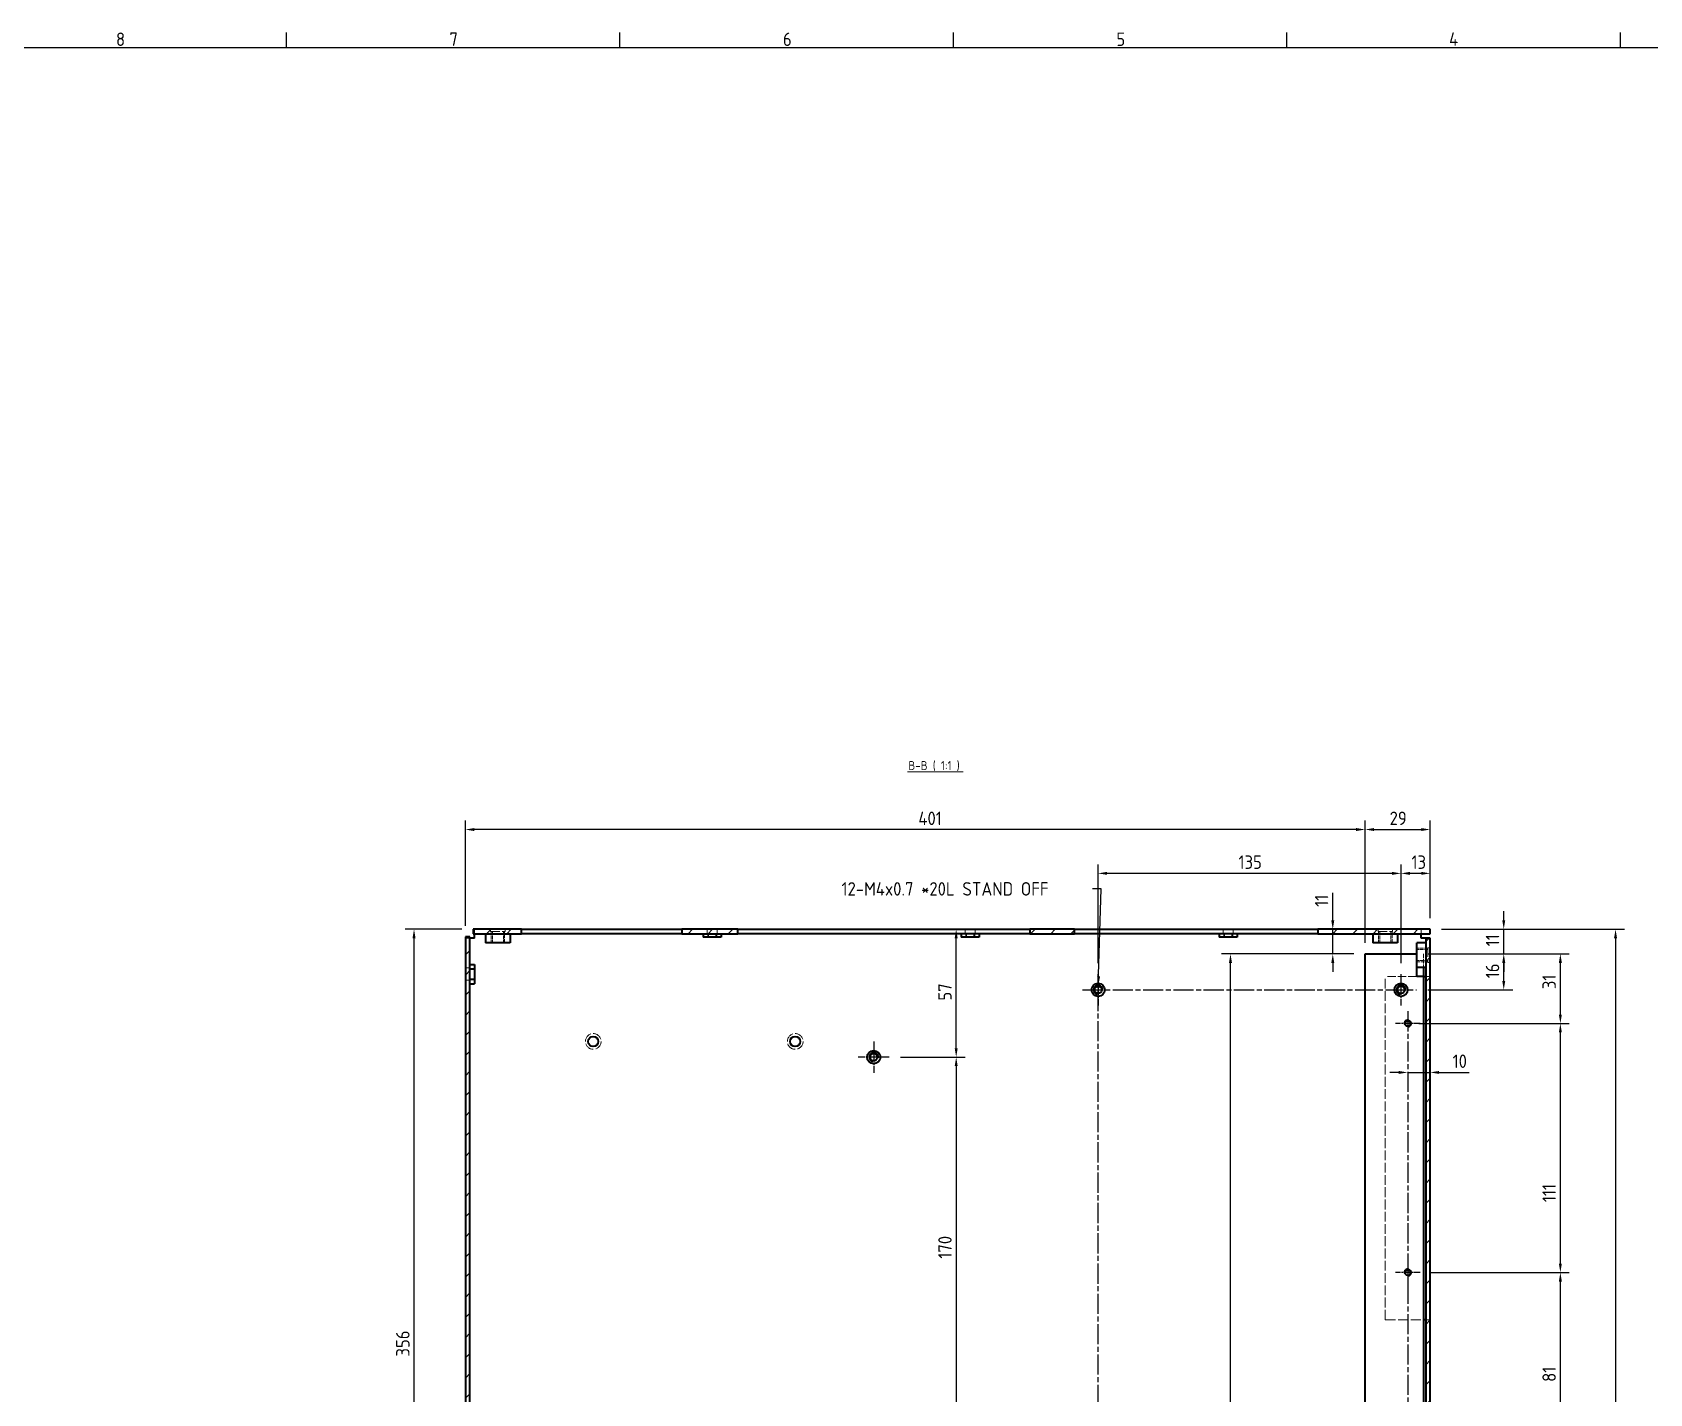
# Model space of a CAD drawing. Header units: millimetres. Extents: x 0 to 2378, y 0 to 1682.
# Drawn here: x 1224 to 1945, y 1042 to 1649 of the extents above; entities that cross this region are included whole.
import ezdxf

# ---------------------------------------------------------------- set-up
doc = ezdxf.new("R2010")
doc.units = ezdxf.units.MM
doc.header["$LTSCALE"] = 2
doc.linetypes.add('CHAIN', pattern=[0.3543, 0.2362, -0.0295, 0.0591, -0.0295])
doc.linetypes.add('DASHED', pattern=[0.2067, 0.1654, -0.0413])
doc.layers.get('0').update_dxf_attribs({"color": 3, "lineweight": 25})
for name, color, linetype, lineweight in [('가려진 것(ISO)', 2, 'DASHED', 18), ('가시적인 것(ISO)', 3, 'Continuous', 40), ('가시적인 좁은 것(ISO)', 3, 'Continuous', 35), ('경계(ISO)', 7, 'Continuous', 25), ('기호(ISO)', 5, 'Continuous', 25), ('중심 표식(ISO)', 1, 'Continuous', 25), ('중심선(ISO)', 1, 'Continuous', 25), ('치수(ISO)', 2, 'Continuous', 25), ('해치(ISO)', 7, 'Continuous', 18)]:
    doc.layers.add(name, color=color, linetype=linetype, lineweight=lineweight)
doc.styles.add('문자 텍스트_M2B', font='isocp.shx')
doc.styles.add('치수 텍스트_PSTEK_POSCO', font='isocp.shx')
doc.styles.add('텍스트 스타일512', font='isocp.shx')
doc.dimstyles.new('치수_PSTEK_POSCO', dxfattribs={"dimscale": 2, "dimtxt": 3, "dimasz": 2, "dimexe": 2, "dimexo": 2.5, "dimgap": 1, "dimtad": 1, "dimrnd": 1e-08, "dimdsep": 46, "dimtxsty": '치수 텍스트_PSTEK_POSCO', "dimcen": 0.09, "dimdle": 10, "dimclrd": 7, "dimclre": 7, "dimclrt": 2, "dimadec": 1, "dimazin": 2, "dimtfac": 1, "dimtmove": 0, "dimatfit": 3, "dimfxl": 0, "dimtolj": 1, "dimlwd": -1, "dimlwe": -1, "dimarcsym": 0})
doc.dimstyles.new('치수_PSTEK_POSCO$7', dxfattribs={"dimscale": 2, "dimtxt": 3, "dimasz": 2, "dimexe": 2, "dimexo": 2.5, "dimgap": 1, "dimtad": 1, "dimrnd": 1e-08, "dimdsep": 46, "dimtxsty": '치수 텍스트_PSTEK_POSCO', "dimcen": 0.09, "dimdle": 10, "dimclrd": 7, "dimclre": 7, "dimclrt": 2, "dimadec": 1, "dimazin": 2, "dimtfac": 1, "dimtmove": 0, "dimatfit": 3, "dimfxl": 0, "dimtolj": 1, "dimlwd": -1, "dimlwe": -1, "dimarcsym": 0})

# ---------------------------------------------------------------- blocks, each defined once
blk = doc.blocks.new('경계 Default Border')
at = {"layer": '경계(ISO)'}
for p, q in [((668.81, 821), (668.81, 824.4)), ((743.12, 821), (743.12, 824.4)), ((817.44, 821), (817.44, 824.4)), ((891.75, 821), (891.75, 824.4)), ((966.06, 821), (966.06, 824.4))]:
    blk.add_line(p, q, dxfattribs=at)
at = {"layer": '경계(ISO)', "flags": 128}
blk.add_lwpolyline([(20, 20), (20, 821), (1169, 821), (1169, 20), (20, 20)], dxfattribs=at)
at = {"layer": '경계(ISO)', "color": 2, "char_height": 3, "attachment_point": 7, "style": '문자 텍스트_M2B'}
for s, insert in [('8', (630.8, 821.37)), ('7', (705.11, 821.39)), ('6', (779.43, 821.37)), ('5', (853.74, 821.37)), ('4', (927.88, 821.4))]:
    blk.add_mtext(s, dxfattribs=dict(at, insert=insert))
blk = doc.blocks.new('*D44')
at = {"layer": 'Defpoints', "color": 0, "transparency": 16777216}
for p in [(1847.33, 1293.58), (1847.33, 1249.15), (1818.33, 1238.15)]:
    blk.add_point(p, dxfattribs=at)
at = {"layer": '치수(ISO)', "color": 7, "transparency": 16777216}
for p, q in [((1818.33, 1243.15), (1818.33, 1297.58)), ((1847.33, 1254.15), (1847.33, 1297.58)), ((1822.33, 1293.58), (1843.33, 1293.58))]:
    blk.add_line(p, q, dxfattribs=at)
for points in [[(1822.33, 1294.25), (1822.33, 1292.91), (1818.33, 1293.58)], [(1843.33, 1294.25), (1843.33, 1292.91), (1847.33, 1293.58)]]:
    blk.add_solid(points, dxfattribs=at)
at = {"layer": '치수(ISO)', "color": 2, "transparency": 16777216, "insert": (1829.24, 1298.58), "char_height": 6, "attachment_point": 4, "style": '치수 텍스트_PSTEK_POSCO'}
blk.add_mtext('\\A1;29', dxfattribs=at)
blk = doc.blocks.new('*D45')
at = {"layer": 'Defpoints', "color": 0, "transparency": 16777216}
for p in [(1847.33, 1249.15), (1880.12, 1249.15), (1844.33, 1238.15)]:
    blk.add_point(p, dxfattribs=at)
at = {"layer": '치수(ISO)', "color": 7, "transparency": 16777216}
for p, q in [((1880.12, 1253.15), (1880.12, 1257.15)), ((1852.33, 1249.15), (1884.12, 1249.15)), ((1880.12, 1238.15), (1880.12, 1249.15)), ((1849.33, 1238.15), (1884.12, 1238.15)), ((1880.12, 1234.15), (1880.12, 1230.15))]:
    blk.add_line(p, q, dxfattribs=at)
for points in [[(1879.45, 1253.15), (1880.79, 1253.15), (1880.12, 1249.15)], [(1879.45, 1234.15), (1880.79, 1234.15), (1880.12, 1238.15)]]:
    blk.add_solid(points, dxfattribs=at)
at = {"layer": '치수(ISO)', "color": 2, "transparency": 16777216, "insert": (1875.12, 1241.55), "char_height": 6, "attachment_point": 4, "rotation": 90, "style": '치수 텍스트_PSTEK_POSCO'}
blk.add_mtext('\\A1;11', dxfattribs=at)
blk = doc.blocks.new('*D46')
at = {"layer": 'Defpoints', "color": 0, "transparency": 16777216}
for p in [(1847.33, 1249.15), (1847.33, 365.65), (1929.95, 365.65)]:
    blk.add_point(p, dxfattribs=at)
at = {"layer": '치수(ISO)', "color": 7, "transparency": 16777216}
for p, q in [((1852.33, 1249.15), (1933.95, 1249.15)), ((1929.95, 1245.15), (1929.95, 369.65)), ((1852.33, 365.65), (1933.95, 365.65))]:
    blk.add_line(p, q, dxfattribs=at)
for points in [[(1929.28, 1245.15), (1930.61, 1245.15), (1929.95, 1249.15)], [(1929.28, 369.65), (1930.61, 369.65), (1929.95, 365.65)]]:
    blk.add_solid(points, dxfattribs=at)
at = {"layer": '치수(ISO)', "color": 2, "transparency": 16777216, "insert": (1924.95, 783.38), "char_height": 6, "attachment_point": 4, "rotation": 90, "style": '치수 텍스트_PSTEK_POSCO'}
blk.add_mtext('\\A1;883.5', dxfattribs=at)
blk = doc.blocks.new('*D64')
at = {"layer": 'Defpoints', "color": 0, "transparency": 16777216}
for p in [(1417.33, 1245.74), (1458.33, 894), (1458.33, 893.15)]:
    blk.add_point(p, dxfattribs=at)
at = {"layer": '치수(ISO)', "color": 7, "transparency": 16777216}
blk.add_line((1421.33, 894), (1454.33, 894), dxfattribs=at)
for points in [[(1421.33, 894.66), (1421.33, 893.33), (1417.33, 894)], [(1454.33, 894.66), (1454.33, 893.33), (1458.33, 894)]]:
    blk.add_solid(points, dxfattribs=at)
at = {"layer": '치수(ISO)', "color": 2, "transparency": 16777216, "insert": (1431.33, 899), "char_height": 6, "attachment_point": 4, "style": '치수 텍스트_PSTEK_POSCO'}
blk.add_mtext('\\A1;41', dxfattribs=at)
blk = doc.blocks.new('*D66')
at = {"layer": 'Defpoints', "color": 0, "transparency": 16777216}
for p in [(1841.33, 1238.15), (1880.12, 1238.15), (1841.28, 1222.15)]:
    blk.add_point(p, dxfattribs=at)
at = {"layer": '치수(ISO)', "color": 7, "transparency": 16777216}
for p, q in [((1846.33, 1238.15), (1884.12, 1238.15)), ((1880.12, 1226.15), (1880.12, 1234.15)), ((1846.28, 1222.15), (1884.12, 1222.15))]:
    blk.add_line(p, q, dxfattribs=at)
for points in [[(1879.45, 1234.15), (1880.79, 1234.15), (1880.12, 1238.15)], [(1879.45, 1226.15), (1880.79, 1226.15), (1880.12, 1222.15)]]:
    blk.add_solid(points, dxfattribs=at)
at = {"layer": '치수(ISO)', "color": 2, "transparency": 16777216, "insert": (1875.12, 1227.3), "char_height": 6, "attachment_point": 4, "rotation": 90, "style": '치수 텍스트_PSTEK_POSCO'}
blk.add_mtext('\\A1;16', dxfattribs=at)
blk = doc.blocks.new('*D70')
at = {"layer": 'Defpoints', "color": 0, "transparency": 16777216}
for p in [(1842.83, 1096.15), (1905.35, 1096.15), (1842.56, 1015.15)]:
    blk.add_point(p, dxfattribs=at)
at = {"layer": '치수(ISO)', "color": 7, "transparency": 16777216}
for p, q in [((1847.83, 1096.15), (1909.35, 1096.15)), ((1905.35, 1019.15), (1905.35, 1092.15)), ((1847.56, 1015.15), (1909.35, 1015.15))]:
    blk.add_line(p, q, dxfattribs=at)
for points in [[(1904.68, 1092.15), (1906.02, 1092.15), (1905.35, 1096.15)], [(1904.68, 1019.15), (1906.02, 1019.15), (1905.35, 1015.15)]]:
    blk.add_solid(points, dxfattribs=at)
at = {"layer": '치수(ISO)', "color": 2, "transparency": 16777216, "insert": (1900.35, 1047.45), "char_height": 6, "attachment_point": 4, "rotation": 90, "style": '치수 텍스트_PSTEK_POSCO'}
blk.add_mtext('\\A1;81', dxfattribs=at)
blk = doc.blocks.new('*D71')
at = {"layer": 'Defpoints', "color": 0, "transparency": 16777216}
for p in [(1837.33, 1207.15), (1905.35, 1207.15), (1842.83, 1096.15)]:
    blk.add_point(p, dxfattribs=at)
at = {"layer": '치수(ISO)', "color": 7, "transparency": 16777216}
for p, q in [((1842.33, 1207.15), (1909.35, 1207.15)), ((1905.35, 1100.15), (1905.35, 1203.15)), ((1847.83, 1096.15), (1909.35, 1096.15))]:
    blk.add_line(p, q, dxfattribs=at)
for points in [[(1904.68, 1203.15), (1906.02, 1203.15), (1905.35, 1207.15)], [(1904.68, 1100.15), (1906.02, 1100.15), (1905.35, 1096.15)]]:
    blk.add_solid(points, dxfattribs=at)
at = {"layer": '치수(ISO)', "color": 2, "transparency": 16777216, "insert": (1900.35, 1127.55), "char_height": 6, "attachment_point": 4, "rotation": 90, "style": '치수 텍스트_PSTEK_POSCO'}
blk.add_mtext('\\A1;111', dxfattribs=at)
blk = doc.blocks.new('*D72')
at = {"layer": 'Defpoints', "color": 0, "transparency": 16777216}
for p in [(1841.33, 1238.15), (1905.35, 1238.15), (1837.33, 1207.15)]:
    blk.add_point(p, dxfattribs=at)
at = {"layer": '치수(ISO)', "color": 7, "transparency": 16777216}
for p, q in [((1846.33, 1238.15), (1909.35, 1238.15)), ((1905.35, 1211.15), (1905.35, 1234.15)), ((1842.33, 1207.15), (1909.35, 1207.15))]:
    blk.add_line(p, q, dxfattribs=at)
for points in [[(1904.68, 1234.15), (1906.02, 1234.15), (1905.35, 1238.15)], [(1904.68, 1211.15), (1906.02, 1211.15), (1905.35, 1207.15)]]:
    blk.add_solid(points, dxfattribs=at)
at = {"layer": '치수(ISO)', "color": 2, "transparency": 16777216, "insert": (1900.35, 1222.45), "char_height": 6, "attachment_point": 4, "rotation": 90, "style": '치수 텍스트_PSTEK_POSCO'}
blk.add_mtext('\\A1;31', dxfattribs=at)
blk = doc.blocks.new('*D115')
at = {"layer": 'Defpoints', "color": 0, "transparency": 16777216}
for p in [(1834.33, 1274.04), (1847.33, 1249.15), (1834.33, 1229.1)]:
    blk.add_point(p, dxfattribs=at)
at = {"layer": '치수(ISO)', "color": 7, "transparency": 16777216}
for p, q in [((1834.33, 1234.1), (1834.33, 1278.04)), ((1847.33, 1254.15), (1847.33, 1278.04)), ((1843.33, 1274.04), (1838.33, 1274.04))]:
    blk.add_line(p, q, dxfattribs=at)
for points in [[(1838.33, 1274.71), (1838.33, 1273.38), (1834.33, 1274.04)], [(1843.33, 1274.71), (1843.33, 1273.38), (1847.33, 1274.04)]]:
    blk.add_solid(points, dxfattribs=at)
at = {"layer": '치수(ISO)', "color": 2, "transparency": 16777216, "insert": (1839, 1279.04), "char_height": 6, "attachment_point": 4, "style": '치수 텍스트_PSTEK_POSCO'}
blk.add_mtext('\\A1;13', dxfattribs=at)
blk = doc.blocks.new('*D116')
at = {"layer": 'Defpoints', "color": 0, "transparency": 16777216}
for p in [(1699.33, 1274.04), (1699.33, 1229.1), (1834.33, 1229.1)]:
    blk.add_point(p, dxfattribs=at)
at = {"layer": '치수(ISO)', "color": 7, "transparency": 16777216}
for p, q in [((1699.33, 1234.1), (1699.33, 1278.04)), ((1834.33, 1234.1), (1834.33, 1278.04)), ((1830.33, 1274.04), (1703.33, 1274.04))]:
    blk.add_line(p, q, dxfattribs=at)
for points in [[(1703.33, 1274.71), (1703.33, 1273.38), (1699.33, 1274.04)], [(1830.33, 1274.71), (1830.33, 1273.38), (1834.33, 1274.04)]]:
    blk.add_solid(points, dxfattribs=at)
at = {"layer": '치수(ISO)', "color": 2, "transparency": 16777216, "insert": (1761.9, 1279.04), "char_height": 6, "attachment_point": 4, "style": '치수 텍스트_PSTEK_POSCO'}
blk.add_mtext('\\A1;135', dxfattribs=at)
blk = doc.blocks.new('*D118')
at = {"layer": 'Defpoints', "color": 0, "transparency": 16777216}
for p in [(1758.33, 1238.15), (1818.33, 1238.15), (1818.33, 485.15)]:
    blk.add_point(p, dxfattribs=at)
at = {"layer": '치수(ISO)', "color": 7, "transparency": 16777216}
for p, q in [((1813.33, 1238.15), (1754.33, 1238.15)), ((1758.33, 489.15), (1758.33, 1234.15)), ((1813.33, 485.15), (1754.33, 485.15))]:
    blk.add_line(p, q, dxfattribs=at)
for points in [[(1757.66, 1234.15), (1758.99, 1234.15), (1758.33, 1238.15)], [(1757.66, 489.15), (1758.99, 489.15), (1758.33, 485.15)]]:
    blk.add_solid(points, dxfattribs=at)
at = {"layer": '치수(ISO)', "color": 2, "transparency": 16777216, "insert": (1753.33, 855.63), "char_height": 6, "attachment_point": 4, "rotation": 90, "style": '치수 텍스트_PSTEK_POSCO'}
blk.add_mtext('\\A1;753', dxfattribs=at)
blk = doc.blocks.new('*D119')
at = {"layer": 'Defpoints', "color": 0, "transparency": 16777216}
for p in [(1730.82, 1249.15), (1803.92, 1249.15), (1818.33, 1238.15)]:
    blk.add_point(p, dxfattribs=at)
at = {"layer": '치수(ISO)', "color": 7, "transparency": 16777216}
for p, q in [((1803.92, 1253.15), (1803.92, 1265.35)), ((1803.92, 1238.15), (1803.92, 1249.15)), ((1813.33, 1238.15), (1799.92, 1238.15)), ((1803.92, 1234.15), (1803.92, 1230.15))]:
    blk.add_line(p, q, dxfattribs=at)
for points in [[(1803.25, 1253.15), (1804.59, 1253.15), (1803.92, 1249.15)], [(1803.25, 1234.15), (1804.59, 1234.15), (1803.92, 1238.15)]]:
    blk.add_solid(points, dxfattribs=at)
at = {"layer": '치수(ISO)', "color": 2, "transparency": 16777216, "insert": (1798.92, 1259.15), "char_height": 6, "attachment_point": 4, "rotation": 90, "style": '치수 텍스트_PSTEK_POSCO'}
blk.add_mtext('\\A1;11', dxfattribs=at)
blk = doc.blocks.new('*D120')
at = {"layer": 'Defpoints', "color": 0, "transparency": 16777216}
for p in [(1417.33, 1293.58), (1417.33, 1245.74), (1818.33, 1238.15)]:
    blk.add_point(p, dxfattribs=at)
at = {"layer": '치수(ISO)', "color": 7, "transparency": 16777216}
for p, q in [((1417.33, 1250.74), (1417.33, 1297.58)), ((1818.33, 1243.15), (1818.33, 1297.58)), ((1814.33, 1293.58), (1421.33, 1293.58))]:
    blk.add_line(p, q, dxfattribs=at)
for points in [[(1421.33, 1294.25), (1421.33, 1292.91), (1417.33, 1293.58)], [(1814.33, 1294.25), (1814.33, 1292.91), (1818.33, 1293.58)]]:
    blk.add_solid(points, dxfattribs=at)
at = {"layer": '치수(ISO)', "color": 2, "transparency": 16777216, "insert": (1619.23, 1298.58), "char_height": 6, "attachment_point": 4, "style": '치수 텍스트_PSTEK_POSCO'}
blk.add_mtext('\\A1;401', dxfattribs=at)
blk = doc.blocks.new('*D124')
at = {"layer": 'Defpoints', "color": 0, "transparency": 16777216}
for p in [(1394.44, 1249.15), (1420.74, 1249.15), (1451.38, 893.15)]:
    blk.add_point(p, dxfattribs=at)
at = {"layer": '치수(ISO)', "color": 7, "transparency": 16777216}
for p, q in [((1415.74, 1249.15), (1390.44, 1249.15)), ((1394.44, 897.15), (1394.44, 1245.15)), ((1446.38, 893.15), (1390.44, 893.15))]:
    blk.add_line(p, q, dxfattribs=at)
for points in [[(1393.77, 1245.15), (1395.11, 1245.15), (1394.44, 1249.15)], [(1393.77, 897.15), (1395.11, 897.15), (1394.44, 893.15)]]:
    blk.add_solid(points, dxfattribs=at)
at = {"layer": '치수(ISO)', "color": 2, "transparency": 16777216, "insert": (1389.44, 1058.73), "char_height": 6, "attachment_point": 4, "rotation": 90, "style": '치수 텍스트_PSTEK_POSCO'}
blk.add_mtext('\\A1;356', dxfattribs=at)
blk = doc.blocks.new('*D157')
at = {"layer": 'Defpoints', "color": 0, "transparency": 16777216}
for p in [(1606.28, 1192.15), (1606.28, 1022.15), (1636.07, 1022.15)]:
    blk.add_point(p, dxfattribs=at)
at = {"layer": '치수(ISO)', "color": 7, "transparency": 16777216}
for p, q in [((1611.28, 1192.15), (1640.07, 1192.15)), ((1636.07, 1188.15), (1636.07, 1026.15)), ((1611.28, 1022.15), (1640.07, 1022.15))]:
    blk.add_line(p, q, dxfattribs=at)
for points in [[(1635.41, 1188.15), (1636.74, 1188.15), (1636.07, 1192.15)], [(1635.41, 1026.15), (1636.74, 1026.15), (1636.07, 1022.15)]]:
    blk.add_solid(points, dxfattribs=at)
at = {"layer": '치수(ISO)', "color": 2, "transparency": 16777216, "insert": (1631.07, 1102.35), "char_height": 6, "attachment_point": 4, "rotation": 90, "style": '치수 텍스트_PSTEK_POSCO'}
blk.add_mtext('\\A1;170', dxfattribs=at)
blk = doc.blocks.new('*D158')
at = {"layer": 'Defpoints', "color": 0, "transparency": 16777216}
for p in [(1636.07, 1249.15), (1638.07, 1249.15), (1606.28, 1192.15)]:
    blk.add_point(p, dxfattribs=at)
at = {"layer": '치수(ISO)', "color": 7, "transparency": 16777216}
for p, q in [((1636.07, 1196.15), (1636.07, 1245.15)), ((1611.28, 1192.15), (1640.07, 1192.15))]:
    blk.add_line(p, q, dxfattribs=at)
for points in [[(1635.41, 1245.15), (1636.74, 1245.15), (1636.07, 1249.15)], [(1635.41, 1196.15), (1636.74, 1196.15), (1636.07, 1192.15)]]:
    blk.add_solid(points, dxfattribs=at)
at = {"layer": '치수(ISO)', "color": 2, "transparency": 16777216, "insert": (1631.07, 1217.35), "char_height": 6, "attachment_point": 4, "rotation": 90, "style": '치수 텍스트_PSTEK_POSCO'}
blk.add_mtext('\\A1;57', dxfattribs=at)
blk = doc.blocks.new('*D171')
at = {"layer": 'Defpoints', "color": 0, "transparency": 16777216}
for p in [(1847.33, 1185.34), (1837.33, 1180.63), (1847.33, 1180.63)]:
    blk.add_point(p, dxfattribs=at)
at = {"layer": '치수(ISO)', "color": 7, "transparency": 16777216}
for p, q in [((1833.33, 1185.34), (1829.33, 1185.34)), ((1837.33, 1185.34), (1847.33, 1185.34)), ((1851.33, 1185.34), (1864.73, 1185.34))]:
    blk.add_line(p, q, dxfattribs=at)
for points in [[(1833.33, 1186), (1833.33, 1184.67), (1837.33, 1185.34)], [(1851.33, 1186), (1851.33, 1184.67), (1847.33, 1185.34)]]:
    blk.add_solid(points, dxfattribs=at)
at = {"layer": '치수(ISO)', "color": 2, "transparency": 16777216, "insert": (1857.33, 1190.34), "char_height": 6, "attachment_point": 4, "style": '치수 텍스트_PSTEK_POSCO'}
blk.add_mtext('\\A1;10', dxfattribs=at)

msp = doc.modelspace()

# ---------------------------------------------------------------- hatches: boundary and pattern name
at = {"layer": '해치(ISO)'}
h = msp.add_hatch(dxfattribs=at)
h.set_pattern_fill('ANSI31', color=256, scale=50.8, style=0)
h.set_pattern_definition([(45, (0, 0), (-4.490128, 4.490128), [])])
h.paths.add_polyline_path([(1447.3264, 365.6516), (1447.3264, 367.6516), (1420.7406, 367.6516), (1420.7406, 365.6516)])
h.paths.add_polyline_path([(1817.3264, 367.6516), (1817.3264, 365.6516), (1847.3264, 365.6516), (1847.3264, 367.6516)])
h.paths.add_polyline_path([(1692.3264, 367.6516), (1692.3264, 365.6516), (1722.3264, 365.6516), (1722.3264, 367.6516)])
h.paths.add_polyline_path([(1572.3264, 365.6516), (1572.3264, 367.6516), (1542.3264, 367.6516), (1542.3264, 365.6516)])
h.paths.add_polyline_path([(1442.3264, 1247.1516), (1442.3264, 1249.1516), (1420.7406, 1249.1516), (1420.7406, 1247.1516)])
h.paths.add_polyline_path([(1513.8264, 1247.1516), (1538.8264, 1247.1516), (1538.8264, 1249.1516), (1513.8264, 1249.1516)])
h.paths.add_polyline_path([(1668.8264, 1247.1516), (1688.8264, 1247.1516), (1688.8264, 1249.1516), (1668.8264, 1249.1516)])
h.paths.add_polyline_path([(1797.3264, 1247.1516), (1847.3264, 1247.1516), (1847.3264, 1249.1516), (1797.3264, 1249.1516)])
h.paths.add_polyline_path([(1847.3264, 369.6516), (1847.3264, 1245.1516), (1845.3264, 1245.1516), (1845.3264, 369.6516)])
h.paths.add_polyline_path([(1417.3264, 1245.7374), (1417.3264, 369.0659), (1419.3264, 369.0659), (1419.3264, 1245.7374)])

# ---------------------------------------------------------------- linework, layer by layer
at = {"layer": '가려진 것(ISO)', "ltscale": 1.904597}
for p, q in [((1421.3264, 1247.1516), (1421.3264, 1249.1516)), ((1525.0764, 1247.1516), (1525.0764, 1249.1516)), ((1529.5764, 1247.1516), (1529.5764, 1249.1516)), ((1640.0764, 1247.1516), (1640.0764, 1249.1516)), ((1644.5764, 1247.1516), (1644.5764, 1249.1516)), ((1755.0764, 1247.1516), (1755.0764, 1249.1516)), ((1759.5764, 1247.1516), (1759.5764, 1249.1516)), ((1843.3264, 1247.1516), (1843.3264, 1249.1516)), ((1419.3264, 1245.1516), (1417.3264, 1245.1516)), ((1419.3264, 1231.9016), (1417.3264, 1231.9016)), ((1419.3264, 1226.4016), (1417.3264, 1226.4016)), ((1421.3264, 1231.6516), (1419.3264, 1231.6516)), ((1419.3264, 1231.2186), (1421.3264, 1231.2186)), ((1419.3264, 1227.0846), (1421.3264, 1227.0846)), ((1419.3264, 1226.6516), (1421.3264, 1226.6516)), ((1847.3264, 1228.1516), (1845.3264, 1228.1516)), ((1845.3264, 1075.1516), (1847.3264, 1075.1516))]:
    msp.add_line(p, q, dxfattribs=at)
at = {"layer": '가려진 것(ISO)', "ltscale": 0.952248}
for p, q in [((1428.5764, 1248.1516), (1428.5764, 1249.1516)), ((1435.0764, 1248.1516), (1435.0764, 1249.1516)), ((1824.0764, 1248.1516), (1824.0764, 1249.1516)), ((1830.5764, 1248.1516), (1830.5764, 1249.1516)), ((1846.3264, 1240.9016), (1847.3264, 1240.9016)), ((1846.3264, 1234.4016), (1847.3264, 1234.4016))]:
    msp.add_line(p, q, dxfattribs=at)
at = {"layer": '가려진 것(ISO)', "ltscale": 12.349028}
for p, q in [((1428.5764, 1248.1516), (1435.0764, 1248.1516)), ((1824.0764, 1248.1516), (1830.5764, 1248.1516)), ((1846.3264, 1240.9016), (1846.3264, 1234.4016))]:
    msp.add_line(p, q, dxfattribs=at)
at = {"layer": '가려진 것(ISO)', "ltscale": 4.761642}
for p, q in [((1428.8264, 1248.1516), (1428.8264, 1243.1516)), ((1429.3679, 1248.1516), (1429.3679, 1243.1516)), ((1434.2849, 1248.1516), (1434.2849, 1243.1516)), ((1434.8264, 1243.1516), (1434.8264, 1248.1516)), ((1824.3264, 1248.1516), (1824.3264, 1243.1516)), ((1824.8679, 1248.1516), (1824.8679, 1243.1516)), ((1829.7849, 1248.1516), (1829.7849, 1243.1516)), ((1830.3264, 1243.1516), (1830.3264, 1248.1516)), ((1846.3264, 1240.6516), (1841.3264, 1240.6516)), ((1846.3264, 1240.1101), (1841.3264, 1240.1101)), ((1846.3264, 1235.1931), (1841.3264, 1235.1931)), ((1841.3264, 1234.6516), (1846.3264, 1234.6516))]:
    msp.add_line(p, q, dxfattribs=at)
at = {"layer": '가려진 것(ISO)', "ltscale": 1.428422}
for p, q in [((1525.3264, 1247.1516), (1525.3264, 1245.6516)), ((1525.7054, 1247.1516), (1525.7054, 1245.6516)), ((1528.9474, 1247.1516), (1528.9474, 1245.6516)), ((1529.3264, 1245.6516), (1529.3264, 1247.1516)), ((1640.3264, 1247.1516), (1640.3264, 1245.6516)), ((1640.7054, 1247.1516), (1640.7054, 1245.6516)), ((1643.9474, 1247.1516), (1643.9474, 1245.6516)), ((1644.3264, 1245.6516), (1644.3264, 1247.1516)), ((1755.3264, 1247.1516), (1755.3264, 1245.6516)), ((1755.7054, 1247.1516), (1755.7054, 1245.6516)), ((1758.9474, 1247.1516), (1758.9474, 1245.6516)), ((1759.3264, 1245.6516), (1759.3264, 1247.1516))]:
    msp.add_line(p, q, dxfattribs=at)
at = {"layer": '가려진 것(ISO)', "ltscale": 5.71399}
msp.add_line((1844.3264, 1238.1516), (1844.3264, 1232.1516), dxfattribs=at)
at = {"layer": '가려진 것(ISO)', "ltscale": 13.217915}
msp.add_line((1827.3264, 1075.1516), (1827.3264, 1228.1516), dxfattribs=at)
at = {"layer": '가려진 것(ISO)', "ltscale": 11.288502}
msp.add_line((1841.3264, 1228.1516), (1827.3264, 1228.1516), dxfattribs=at)
at = {"layer": '가려진 것(ISO)', "ltscale": 13.707466}
msp.add_line((1827.3264, 1075.1516), (1844.3264, 1075.1516), dxfattribs=at)
at = {"layer": '가려진 것(ISO)', "ltscale": 13.298953}
for centre in [(1474.3264, 1199.1516), (1564.3264, 1199.1516)]:
    msp.add_circle(centre, 3.5, dxfattribs=at)
at = {"layer": '가시적인 것(ISO)'}
for p, q in [((1442.3264, 1249.1516), (1420.7406, 1249.1516)), ((1420.7406, 1249.1516), (1420.7406, 1247.1516)), ((1420.7406, 1247.1516), (1442.3264, 1247.1516)), ((1421.3264, 1245.1516), (1421.3264, 1247.1516)), ((1426.3264, 1247.1516), (1426.3264, 1243.1516)), ((1437.3264, 1247.1516), (1437.3264, 1243.1516)), ((1442.3264, 1247.1516), (1442.3264, 1249.1516)), ((1442.3264, 1249.1516), (1513.8264, 1249.1516)), ((1513.8264, 1247.1516), (1442.3264, 1247.1516)), ((1538.8264, 1249.1516), (1513.8264, 1249.1516)), ((1513.8264, 1249.1516), (1513.8264, 1247.1516)), ((1513.8264, 1247.1516), (1538.8264, 1247.1516)), ((1523.3264, 1247.1516), (1523.3264, 1245.6516)), ((1531.3264, 1247.1516), (1531.3264, 1245.6516)), ((1538.8264, 1247.1516), (1538.8264, 1249.1516)), ((1538.8264, 1249.1516), (1668.8264, 1249.1516)), ((1668.8264, 1247.1516), (1538.8264, 1247.1516)), ((1638.3264, 1247.1516), (1638.3264, 1245.6516)), ((1646.3264, 1247.1516), (1646.3264, 1245.6516)), ((1688.8264, 1249.1516), (1668.8264, 1249.1516)), ((1668.8264, 1249.1516), (1668.8264, 1247.1516)), ((1668.8264, 1247.1516), (1688.8264, 1247.1516)), ((1688.8264, 1247.1516), (1688.8264, 1249.1516)), ((1688.8264, 1249.1516), (1797.3264, 1249.1516)), ((1797.3264, 1247.1516), (1688.8264, 1247.1516)), ((1753.3264, 1247.1516), (1753.3264, 1245.6516)), ((1761.3264, 1247.1516), (1761.3264, 1245.6516)), ((1847.3264, 1249.1516), (1797.3264, 1249.1516)), ((1797.3264, 1249.1516), (1797.3264, 1247.1516)), ((1797.3264, 1247.1516), (1847.3264, 1247.1516)), ((1821.8264, 1247.1516), (1821.8264, 1243.1516)), ((1832.8264, 1247.1516), (1832.8264, 1243.1516)), ((1843.3264, 1245.1516), (1843.3264, 1247.1516)), ((1847.3264, 1247.1516), (1847.3264, 1249.1516)), ((1417.3264, 1245.7374), (1417.3264, 369.0659)), ((1419.3264, 1245.7374), (1417.3264, 1245.7374)), ((1419.3264, 369.0659), (1419.3264, 1245.7374)), ((1421.3264, 1245.1516), (1419.3264, 1245.1516)), ((1437.3264, 1243.1516), (1426.3264, 1243.1516)), ((1531.3264, 1245.6516), (1523.3264, 1245.6516)), ((1646.3264, 1245.6516), (1638.3264, 1245.6516)), ((1761.3264, 1245.6516), (1753.3264, 1245.6516)), ((1832.8264, 1243.1516), (1821.8264, 1243.1516)), ((1841.3264, 1232.1516), (1841.3264, 1243.1516)), ((1845.3264, 1243.1516), (1841.3264, 1243.1516)), ((1845.3264, 1245.1516), (1843.3264, 1245.1516)), ((1847.3264, 1245.1516), (1845.3264, 1245.1516)), ((1845.3264, 1245.1516), (1845.3264, 369.6516)), ((1847.3264, 369.6516), (1847.3264, 1245.1516)), ((1419.3264, 1233.5016), (1421.3264, 1233.5016)), ((1421.3264, 1233.5016), (1421.3264, 1224.8016)), ((1818.3264, 1238.1516), (1841.3264, 1238.1516)), ((1818.3264, 485.1516), (1818.3264, 1238.1516)), ((1845.3264, 1232.1516), (1841.3264, 1232.1516)), ((1841.3264, 1228.1516), (1841.3264, 1232.1516)), ((1844.3264, 1228.1516), (1841.3264, 1228.1516)), ((1844.3264, 1232.1516), (1844.3264, 1228.1516)), ((1844.3264, 1228.1516), (1845.3264, 1228.1516)), ((1844.3264, 1228.1516), (1844.3264, 495.1516)), ((1419.3264, 1224.8016), (1421.3264, 1224.8016)), ((1845.3264, 1075.1516), (1844.3264, 1075.1516))]:
    msp.add_line(p, q, dxfattribs=at)
for centre, radius in [((1699.3264, 1222.1516), 2.95), ((1699.3264, 1222.1516), 1.621), ((1834.3264, 1222.1516), 2.95), ((1834.3264, 1222.1516), 1.621), ((1837.3264, 1207.1516), 1.2295), ((1474.3264, 1199.1516), 2.25), ((1564.3264, 1199.1516), 2.25), ((1599.3264, 1192.1516), 2.95), ((1599.3264, 1192.1516), 1.621), ((1837.3264, 1096.1516), 1.2295)]:
    msp.add_circle(centre, radius, dxfattribs=at)
at = {"layer": '가시적인 좁은 것(ISO)'}
for centre, radius, start, end in [((1699.3264, 1222.1516), 2, 350, 260), ((1834.3264, 1222.1516), 2, 350, 260), ((1837.3264, 1207.1516), 1.5, 280, 190), ((1599.3264, 1192.1516), 2, 350, 260), ((1837.3264, 1096.1516), 1.5, 280, 190)]:
    msp.add_arc(centre, radius, start, end, dxfattribs=at)
at = {"layer": '기호(ISO)', "color": 7, "lineweight": 18}
msp.add_line((1614.3529, 1319.2433), (1639.2444, 1319.2433), dxfattribs=at)
at = {"layer": '중심 표식(ISO)', "linetype": 'CHAIN', "ltscale": 7.722792}
for p, q in [((1699.3264, 1229.1016), (1699.3264, 1215.2016)), ((1834.3264, 1229.1016), (1834.3264, 1215.2016)), ((1599.3264, 1199.1016), (1599.3264, 1185.2016)), ((1606.2764, 1192.1516), (1592.3764, 1192.1516))]:
    msp.add_line(p, q, dxfattribs=at)
at = {"layer": '중심 표식(ISO)', "linetype": 'CHAIN', "ltscale": 6.111541}
for p, q in [((1842.8264, 1207.1516), (1831.8264, 1207.1516)), ((1842.8264, 1096.1516), (1831.8264, 1096.1516)), ((1837.3264, 1101.6516), (1837.3264, 1090.6516))]:
    msp.add_line(p, q, dxfattribs=at)
at = {"layer": '중심선(ISO)', "linetype": 'CHAIN', "ltscale": 19.051651}
for p, q in [((1699.3264, 740.2016), (1699.3264, 1229.1016)), ((1692.3764, 1222.1516), (1841.2764, 1222.1516)), ((1837.3264, 1212.6516), (1837.3264, 511.9221))]:
    msp.add_line(p, q, dxfattribs=at)

# ---------------------------------------------------------------- block references
at = {"xscale": 2, "yscale": 2, "zscale": 2}
msp.add_blockref('경계 Default Border', (0, 0), dxfattribs=at)

# ---------------------------------------------------------------- texts
at = {"layer": '기호(ISO)', "color": 7, "insert": (1614.7689, 1319.6856), "char_height": 4, "attachment_point": 7, "style": '텍스트 스타일512'}
msp.add_mtext('B-B ( 1:1 )', dxfattribs=at)
at = {"layer": '기호(ISO)', "color": 2, "insert": (1584.9637, 1267.1228), "char_height": 6, "width": 109.795071, "attachment_point": 4, "line_spacing_factor": 0.525, "style": '치수 텍스트_PSTEK_POSCO'}
msp.add_mtext('{12-M4x0.7 *20L STAND OFF}', dxfattribs=at)

# ---------------------------------------------------------------- dimensions: what is measured, and where the dimension line sits
at = {"layer": '치수(ISO)', "color": 7}
dim = msp.add_linear_dim(base=(1417.3264, 1293.5807), p1=(1818.3264, 1238.1516), p2=(1417.3264, 1245.7374), dimstyle='치수_PSTEK_POSCO', override={"dimdec": 2, "dimtp": 0, "dimtm": 0, "dimtdec": 2, "dimtofl": 0, "dimatfit": 1}, dxfattribs=at)
dim.commit()
dim.dimension.update_dxf_attribs({"geometry": '*D120', "text_midpoint": (1624.3264, 1293.5807), "dimtype": 160})
for base, p1, p2, angle, override, picture, middle in [((1847.3264, 1293.5807), (1818.3264, 1238.1516), (1847.3264, 1249.1516), 180, {"dimdec": 2, "dimtp": 0, "dimtm": 0, "dimtdec": 2, "dimtofl": 0, "dimatfit": 1}, '*D44', (1832.8264, 1293.5807)), ((1699.3264, 1274.0422), (1834.3264, 1229.1016), (1699.3264, 1229.1016), 180, {"dimdec": 2, "dimtp": 0, "dimtm": 0, "dimtdec": 2, "dimtofl": 0, "dimatfit": 1}, '*D116', (1766.8264, 1274.0422)), ((1834.3264, 1274.0422), (1847.3264, 1249.1516), (1834.3264, 1229.1016), 180, {"dimdec": 2, "dimtp": 0, "dimtm": 0, "dimtdec": 2, "dimtofl": 0, "dimatfit": 1}, '*D115', (1841.8264, 1274.0422)), ((1803.9201, 1249.1516), (1818.3264, 1238.1516), (1730.8179, 1249.1516), 270, {"dimdec": 2, "dimse2": 1, "dimtp": 0, "dimtm": 0, "dimtdec": 2, "dimtofl": 1, "dimatfit": 1}, '*D119', (1803.9201, 1261.2516)), ((1880.1207, 1249.1516), (1844.3264, 1238.1516), (1847.3264, 1249.1516), 90, {"dimdec": 2, "dimtp": 0, "dimtm": 0, "dimtdec": 2, "dimtofl": 1, "dimatfit": 1}, '*D45', (1880.1207, 1243.6516)), ((1394.4414, 1249.1516), (1451.3764, 893.1516), (1420.7406, 1249.1516), 90, {"dimdec": 2, "dimtp": 0, "dimtm": 0, "dimtdec": 2, "dimtofl": 0, "dimatfit": 1}, '*D124', (1394.4414, 1064.2766)), ((1636.0745, 1249.1516), (1606.2764, 1192.1516), (1638.0745, 1249.1516), 90, {"dimdec": 2, "dimse2": 1, "dimtp": 0, "dimtm": 0, "dimtdec": 2, "dimtofl": 0, "dimatfit": 1}, '*D158', (1636.0745, 1220.6516)), ((1929.9457, 365.6516), (1847.3264, 1249.1516), (1847.3264, 365.6516), 90, {"dimdec": 2, "dimtp": 0, "dimtm": 0, "dimtdec": 2, "dimtofl": 0, "dimatfit": 1}, '*D46', (1929.9457, 791.9016)), ((1458.3264, 893.9976), (1417.3264, 1245.7374), (1458.3264, 893.1516), 180, {"dimdec": 2, "dimse1": 1, "dimse2": 1, "dimtp": 0, "dimtm": 0, "dimtdec": 2, "dimtofl": 0, "dimatfit": 1}, '*D64', (1434.3264, 893.9976)), ((1758.3264, 1238.1516), (1818.3264, 485.1516), (1818.3264, 1238.1516), 90, {"dimdec": 2, "dimtp": 0, "dimtm": 0, "dimtdec": 2, "dimtofl": 0, "dimatfit": 1}, '*D118', (1758.3264, 861.1516)), ((1905.3494, 1238.1516), (1837.3264, 1207.1516), (1841.3264, 1238.1516), 90, {"dimdec": 2, "dimtp": 0, "dimtm": 0, "dimtdec": 2, "dimtofl": 0, "dimatfit": 1}, '*D72', (1905.3494, 1225.1516)), ((1880.1207, 1238.1516), (1841.2764, 1222.1516), (1841.3264, 1238.1516), 90, {"dimdec": 2, "dimtp": 0, "dimtm": 0, "dimtdec": 2, "dimtofl": 0, "dimatfit": 1}, '*D66', (1880.1207, 1230.1516)), ((1905.3494, 1207.1516), (1842.8264, 1096.1516), (1837.3264, 1207.1516), 90, {"dimdec": 2, "dimtp": 0, "dimtm": 0, "dimtdec": 2, "dimtofl": 0, "dimatfit": 1}, '*D71', (1905.3494, 1131.1516)), ((1636.0745, 1022.1516), (1606.2764, 1192.1516), (1606.2764, 1022.1516), 90, {"dimdec": 2, "dimtp": 0, "dimtm": 0, "dimtdec": 2, "dimtofl": 0, "dimatfit": 1}, '*D157', (1636.0745, 1107.1516)), ((1847.3264, 1185.3363), (1837.3264, 1180.6316), (1847.3264, 1180.6316), 180, {"dimdec": 2, "dimse1": 1, "dimse2": 1, "dimtp": 0, "dimtm": 0, "dimtdec": 2, "dimtofl": 1, "dimatfit": 1}, '*D171', (1860.0287, 1185.3363)), ((1905.3494, 1096.1516), (1842.5559, 1015.1516), (1842.8264, 1096.1516), 90, {"dimdec": 2, "dimtp": 0, "dimtm": 0, "dimtdec": 2, "dimtofl": 0, "dimatfit": 1}, '*D70', (1905.3494, 1050.1516))]:
    dim = msp.add_linear_dim(base=base, p1=p1, p2=p2, angle=angle, dimstyle='치수_PSTEK_POSCO', override=override, dxfattribs=at)
    dim.commit()
    dim.dimension.update_dxf_attribs({"geometry": picture, "text_midpoint": middle, "dimtype": 160})

# ---------------------------------------------------------------- leaders
at = {"layer": '기호(ISO)', "color": 7, "annotation_type": 0, "has_hookline": 1, "hookline_direction": 1, "text_width": 96}
msp.add_leader([(1699.4234, 1224.1493), (1700.7587, 1267.1228), (1696.7587, 1267.1228)], dimstyle='치수_PSTEK_POSCO$7', override={"dimtad": 0}, dxfattribs=at)

doc.saveas('drawing.dxf')
